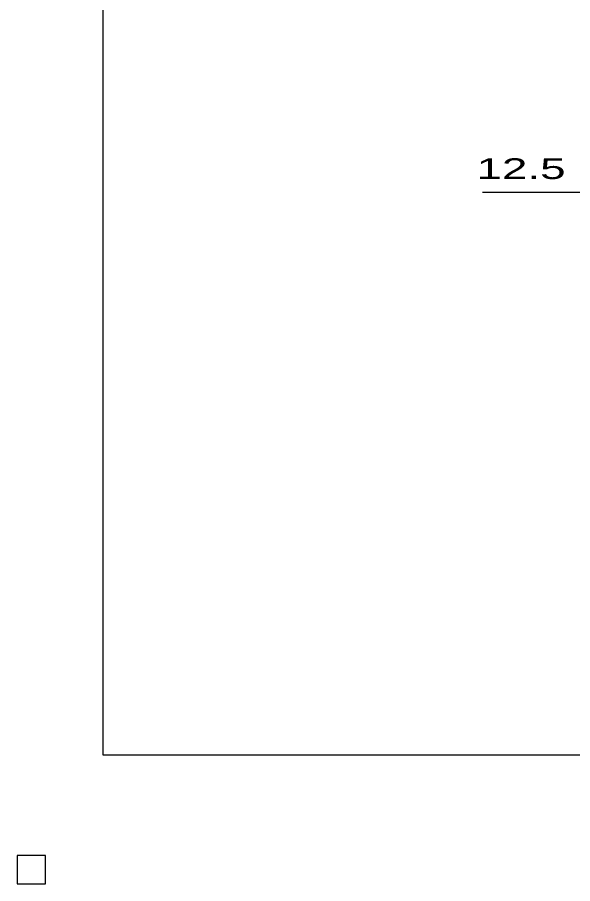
# Model space of a CAD drawing. Units: millimetres, scale not verified. Extents: x -1456 to 1385, y -1026 to 843.
# Drawn here: x -1456 to -985, y -1026 to -292 of the extents above; entities that cross this region are included whole.
import ezdxf
from ezdxf.enums import TextEntityAlignment as Align

# ---------------------------------------------------------------- set-up
doc = ezdxf.new("R2010")
doc.units = ezdxf.units.MM
doc.header["$LTSCALE"] = 8
for name, color, linetype, lineweight in [('0_2', 150, 'Continuous', 25), ('16', 3, 'Continuous', 25), ('22', 4, 'Continuous', 25)]:
    doc.layers.add(name, color=color, linetype=linetype, lineweight=lineweight)
doc.styles.add('ベクトル', font='')
doc.styles.get('ベクトル').set_extended_font_data('ベクトル')

msp = doc.modelspace()

# ---------------------------------------------------------------- linework, layer by layer
at = {"layer": '0_2'}
for p, q in [((-1383.2, -917.2), (-1383.2, 842.8)), ((1384.8, -917.2), (-1383.2, -917.2))]:
    msp.add_line(p, q, dxfattribs=at)
at = {"layer": '16'}
for p, q in [((-1432, -1002), (-1456, -1002)), ((-1456, -1002), (-1456, -1026)), ((-1432, -1002), (-1456, -1002)), ((-1456, -1002), (-1456, -1026)), ((-1432, -1002), (-1456, -1002)), ((-1456, -1002), (-1456, -1026)), ((-1432, -1002), (-1456, -1002)), ((-1456, -1002), (-1456, -1026)), ((-1432, -1002), (-1456, -1002)), ((-1456, -1002), (-1456, -1026)), ((-1432, -1026), (-1432, -1002)), ((-1432, -1026), (-1432, -1002)), ((-1432, -1026), (-1432, -1002)), ((-1432, -1026), (-1432, -1002)), ((-1432, -1026), (-1432, -1002)), ((-1456, -1026), (-1432, -1026)), ((-1456, -1026), (-1432, -1026)), ((-1456, -1026), (-1432, -1026)), ((-1456, -1026), (-1432, -1026)), ((-1456, -1026), (-1432, -1026))]:
    msp.add_line(p, q, dxfattribs=at)
at = {"layer": '22'}
msp.add_line((-1061.5, -440), (-965.5, -440), dxfattribs=at)
at = {"layer": '22', "color": 2}
for p, q in [((-1432, -1002), (-1456, -1002)), ((-1456, -1002), (-1456, -1026)), ((-1432, -1002), (-1456, -1002)), ((-1456, -1002), (-1456, -1026)), ((-1432, -1002), (-1456, -1002)), ((-1456, -1002), (-1456, -1026)), ((-1432, -1026), (-1432, -1002)), ((-1432, -1026), (-1432, -1002)), ((-1432, -1026), (-1432, -1002)), ((-1456, -1026), (-1432, -1026)), ((-1456, -1026), (-1432, -1026)), ((-1456, -1026), (-1432, -1026))]:
    msp.add_line(p, q, dxfattribs=at)

# ---------------------------------------------------------------- texts
at = {"layer": '22', "color": 2, "style": 'ベクトル', "width": 1.65}
msp.add_text(' 12.5 ', height=17.6, dxfattribs=at).set_placement((-1077.5, -420), align=Align.MIDDLE_LEFT)

doc.saveas('drawing.dxf')
